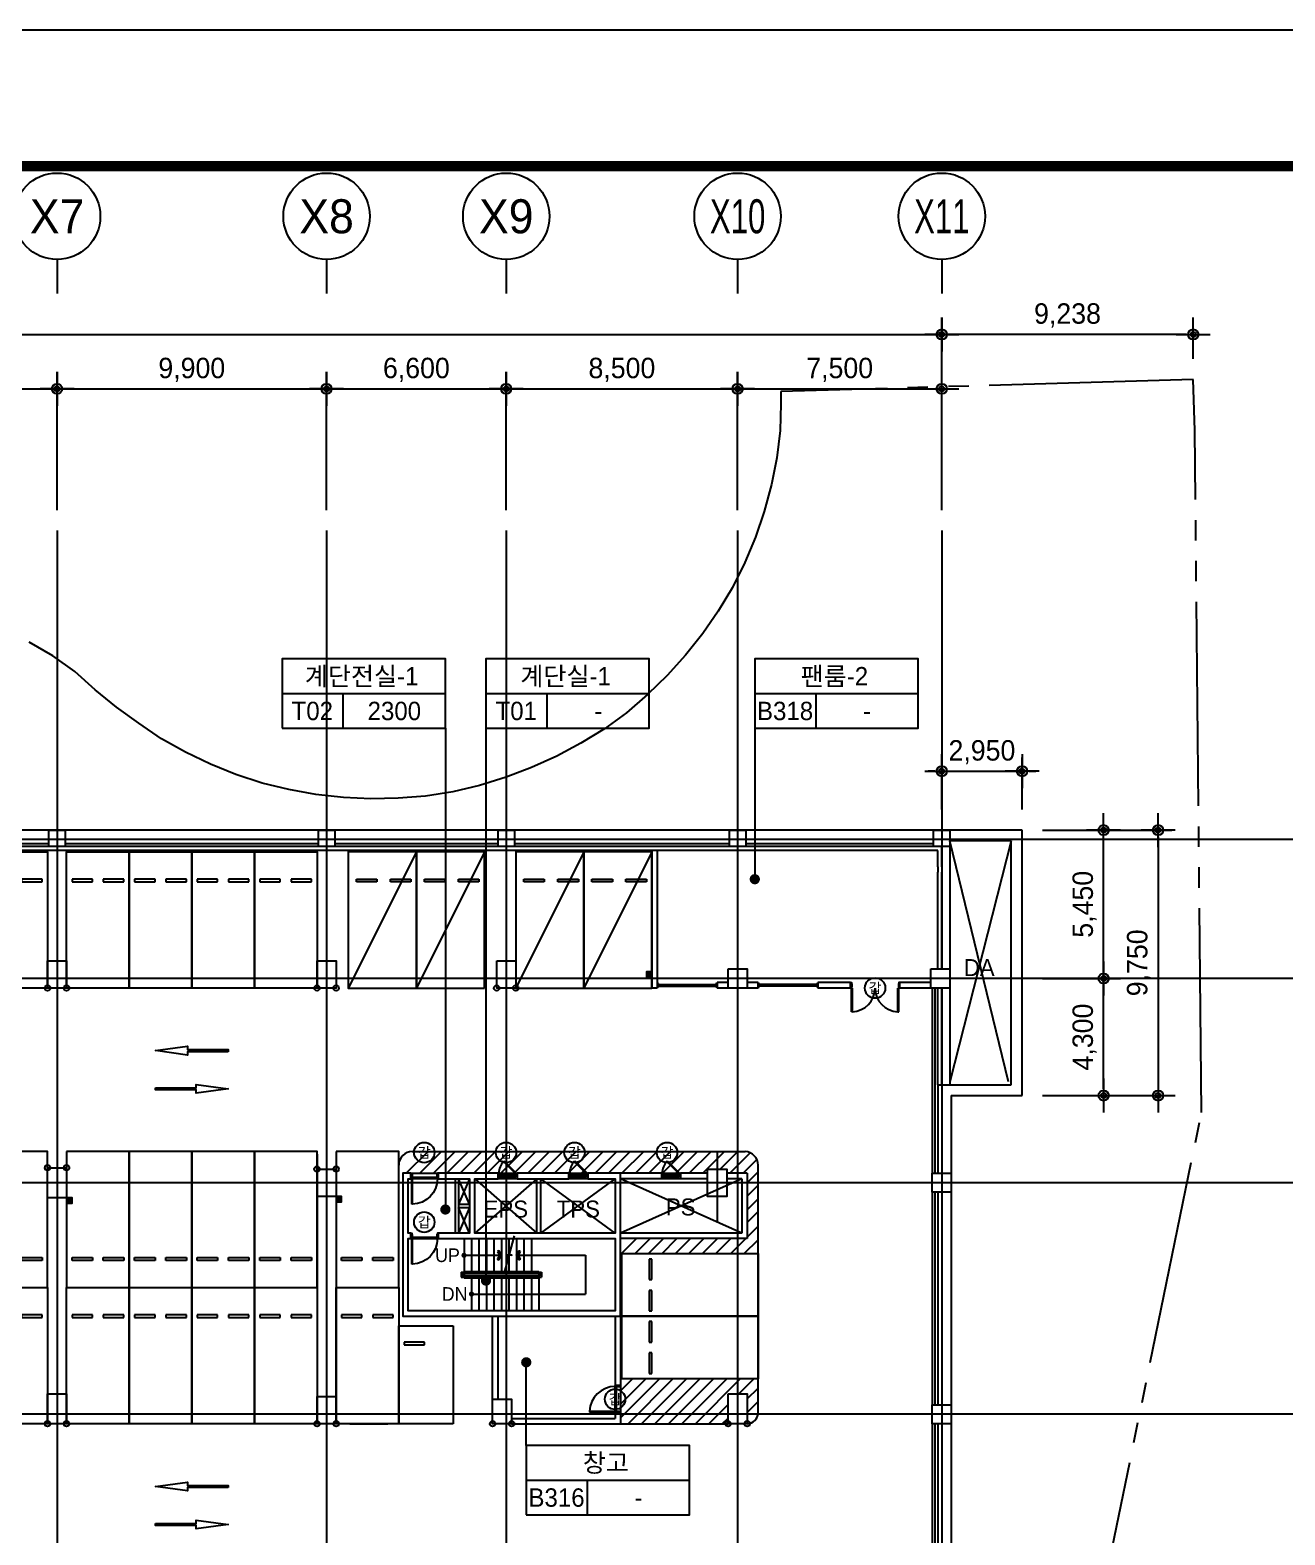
# Model space of a CAD drawing. Header units: metres. Extents: x 630750 to 860239, y 578133 to 726633.
# Drawn here: x 737014 to 783110, y 671380 to 726633 of the extents above; entities that cross this region are included whole.
import ezdxf
from ezdxf.enums import TextEntityAlignment as Align

# ---------------------------------------------------------------- set-up
doc = ezdxf.new("R2010")
doc.units = ezdxf.units.M
doc.header["$LTSCALE"] = 300
doc.linetypes.add('SITE$0$ACAD$0$DASHED', pattern=[19.05, 12.7, -6.35])
doc.linetypes.add('SITE$0$PROPERTY', pattern=[37.5, 25, -2.5, 2.5, -2.5, 2.5, -2.5])
doc.layers.get('Defpoints').update_dxf_attribs({"color": 8})
for name, color, linetype in [('001dmp-FORM', 7, 'Continuous'), ('A-CEN-1', 1, 'Continuous'), ('A-CON', 2, 'Continuous'), ('A-DIM', 7, 'Continuous'), ('A-DOR', 4, 'Continuous'), ('A-ELE-9', 9, 'Continuous'), ('A-GRID-DIMS', 14, 'Continuous'), ('A-HAT-1', 9, 'Continuous'), ('A-HAT-2', 8, 'Continuous'), ('A-PARK', 4, 'Continuous'), ('A-ROM', 7, 'Continuous'), ('A-STAIR', 4, 'Continuous'), ('A-SYM1', 7, 'Continuous'), ('A-TXT-S', 3, 'Continuous'), ('A-WAL-BLK', 3, 'Continuous'), ('A-WAL-DW', 7, 'Continuous'), ('A-WALL-CONC', 2, 'Continuous'), ('A-WIN-GLASS', 4, 'Continuous'), ('A-코너가드', 7, 'Continuous'), ('DIM', 7, 'Continuous'), ('DOR', 4, 'Continuous'), ('PAK', 8, 'Continuous'), ('PARK-SOL', 251, 'Continuous'), ('SITE$0$C-PROP', 72, 'SITE$0$ACAD$0$DASHED'), ('블럭', 7, 'Continuous'), ('주차장배수', 3, 'Continuous')]:
    doc.layers.add(name, color=color, linetype=linetype)
doc.styles.add('TEXT', font='')
doc.styles.add('TEXT(돋음)', font='')
doc.styles.add('돋움', font='')
doc.styles.get('TEXT').set_extended_font_data('DotumChe')
doc.styles.get('TEXT(돋음)').set_extended_font_data('Dotum')
doc.styles.get('돋움').set_extended_font_data('Dotum')
doc.dimstyles.new('DIM250', dxfattribs={"dimscale": 250, "dimtxt": 3, "dimasz": 1, "dimexe": 2, "dimexo": 3, "dimgap": 1, "dimtad": 1, "dimdec": 0, "dimzin": 0, "dimdsep": 46, "dimlunit": 6, "dimtxsty": 'TEXT(돋음)', "dimblk": 'Z_DOT', "dimcen": 2.5, "dimdle": 2, "dimclrd": 256, "dimclre": 256, "dimclrt": 3, "dimadec": 0, "dimazin": 0, "dimtfac": 1, "dimtdec": 0, "dimtix": 1, "dimtmove": 2, "dimatfit": 3, "dimldrblk": 'Z_DOT', "dimfxl": 1, "dimtolj": 1, "dimtzin": 0, "dimarcsym": 0})

# ---------------------------------------------------------------- blocks, each defined once
blk = doc.blocks.new('sym-rom')
at = {"color": 0, "linetype": 'ByBlock'}
for p, q in [((0, 5.1), (24, 5.1)), ((9, 0), (9, 5.1))]:
    blk.add_line(p, q, dxfattribs=at)
blk.add_lwpolyline([(0, 0), (24, 0), (24, 10.2), (0, 10.2)], close=True, dxfattribs=at)
blk = doc.blocks.new('Z_DOT')
at = {"layer": 'DIM', "color": 7}
for p, q in [((0, -2.5), (0, 2.5)), ((-2.5, 0), (2.5, 0))]:
    blk.add_line(p, q, dxfattribs=at)
for radius in [0.75, 0.375]:
    blk.add_circle((0, 0), radius, dxfattribs=at)
blk = doc.blocks.new('*D35')
at = {"layer": 'A-DIM', "lineweight": -2, "transparency": 16777216}
for p, q in [((738004, 709009), (738004, 713959)), ((747904, 709009), (747904, 713959)), ((738254, 713459), (747654, 713459))]:
    blk.add_line(p, q, dxfattribs=at)
at = {"layer": 'Defpoints', "color": 0, "transparency": 16777216}
for p in [(747904, 713459), (738004, 708259), (747904, 708259)]:
    blk.add_point(p, dxfattribs=at)
at = {"layer": 'A-DIM', "lineweight": -2, "transparency": 16777216, "xscale": 250, "yscale": 250, "zscale": 250, "rotation": 180}
blk.add_blockref('Z_DOT', (738004, 713459), dxfattribs=at)
at = {"layer": 'A-DIM', "lineweight": -2, "transparency": 16777216, "xscale": 250, "yscale": 250, "zscale": 250}
blk.add_blockref('Z_DOT', (747904, 713459), dxfattribs=at)
at = {"layer": 'A-DIM', "color": 3, "transparency": 16777216, "insert": (742954, 714157), "char_height": 750, "attachment_point": 5, "style": 'TEXT(돋음)'}
blk.add_mtext('\\A1;9,900', dxfattribs=at)
blk = doc.blocks.new('*D36')
at = {"layer": 'A-DIM', "lineweight": -2, "transparency": 16777216}
for p, q in [((747904, 709009), (747904, 713959)), ((754504, 709009), (754504, 713959)), ((748154, 713459), (754254, 713459))]:
    blk.add_line(p, q, dxfattribs=at)
at = {"layer": 'Defpoints', "color": 0, "transparency": 16777216}
for p in [(754504, 713459), (747904, 708259), (754504, 708259)]:
    blk.add_point(p, dxfattribs=at)
at = {"layer": 'A-DIM', "lineweight": -2, "transparency": 16777216, "xscale": 250, "yscale": 250, "zscale": 250, "rotation": 180}
blk.add_blockref('Z_DOT', (747904, 713459), dxfattribs=at)
at = {"layer": 'A-DIM', "lineweight": -2, "transparency": 16777216, "xscale": 250, "yscale": 250, "zscale": 250}
blk.add_blockref('Z_DOT', (754504, 713459), dxfattribs=at)
at = {"layer": 'A-DIM', "color": 3, "transparency": 16777216, "insert": (751204, 714157), "char_height": 750, "attachment_point": 5, "style": 'TEXT(돋음)'}
blk.add_mtext('\\A1;6,600', dxfattribs=at)
blk = doc.blocks.new('*D37')
at = {"layer": 'A-DIM', "lineweight": -2, "transparency": 16777216}
for p, q in [((763004, 709009), (763004, 713959)), ((770504, 709009), (770504, 713959)), ((763254, 713459), (770254, 713459))]:
    blk.add_line(p, q, dxfattribs=at)
at = {"layer": 'Defpoints', "color": 0, "transparency": 16777216}
for p in [(770504, 713459), (763004, 708259), (770504, 708259)]:
    blk.add_point(p, dxfattribs=at)
at = {"layer": 'A-DIM', "lineweight": -2, "transparency": 16777216, "xscale": 250, "yscale": 250, "zscale": 250, "rotation": 180}
blk.add_blockref('Z_DOT', (763004, 713459), dxfattribs=at)
at = {"layer": 'A-DIM', "lineweight": -2, "transparency": 16777216, "xscale": 250, "yscale": 250, "zscale": 250}
blk.add_blockref('Z_DOT', (770504, 713459), dxfattribs=at)
at = {"layer": 'A-DIM', "color": 3, "transparency": 16777216, "insert": (766754, 714157), "char_height": 750, "attachment_point": 5, "style": 'TEXT(돋음)'}
blk.add_mtext('\\A1;7,500', dxfattribs=at)
blk = doc.blocks.new('*U31')
blk.add_line((0, 5), (0, 0))
blk.add_circle((0, 11.35), 6.35)
at = {"color": 3, "style": '돋움'}
blk.add_attdef('NO', text='', height=5, dxfattribs=at).set_placement((0, 11.35), align=Align.MIDDLE_CENTER)
blk = doc.blocks.new('351')
at = {"ltscale": 5}
for points in [[(1383106, 4240352), (1378268, 4241613), (1378848, 4243839), (1383686, 4242578), (1383106, 4240352)], [(1379765, 4243393), (1379576, 4242667)], [(1379673, 4242642), (1379862, 4243368)], [(1379862, 4243368), (1379765, 4243393)], [(1379862, 4243368), (1379765, 4243393)], [(1379576, 4242667), (1379673, 4242642)], [(1379475, 4242280), (1379286, 4241555)], [(1379383, 4241529), (1379572, 4242255)], [(1379572, 4242255), (1379475, 4242280)], [(1379286, 4241555), (1379383, 4241529)]]:
    blk.add_lwpolyline(points, dxfattribs=at)
for points in [[(1379765, 4243393), (1379576, 4242667)], [(1379673, 4242642), (1379862, 4243368)], [(1379576, 4242667), (1379673, 4242642)], [(1379475, 4242280), (1379286, 4241555)], [(1379383, 4241529), (1379572, 4242255)], [(1379572, 4242255), (1379475, 4242280)], [(1379286, 4241555), (1379383, 4241529)]]:
    blk.add_lwpolyline(points)
blk = doc.blocks.new('56')
at = {"ltscale": 5}
for points in [[(0, 5000), (0, 0), (2500, 0), (2500, 5000), (0, 5000)], [(200, 1100), (950, 1100)], [(200, 1000), (200, 1100)], [(950, 1000), (200, 1000)], [(950, 1100), (950, 1000)], [(1450, 1100), (2200, 1100)], [(1450, 1000), (1450, 1100)], [(2200, 1000), (1450, 1000)], [(2200, 1100), (2200, 1000)], [(2200, 1100), (2200, 1000)]]:
    blk.add_lwpolyline(points, dxfattribs=at)
for points in [[(200, 1000), (200, 1100)], [(200, 1100), (950, 1100)], [(950, 1000), (200, 1000)], [(950, 1100), (950, 1000)], [(1450, 1000), (1450, 1100)], [(1450, 1100), (2200, 1100)], [(2200, 1000), (1450, 1000)]]:
    blk.add_lwpolyline(points)
at = {"layer": 'PAK'}
blk.add_lwpolyline([(0, 0), (2500, 5000)], dxfattribs=at)
blk = doc.blocks.new('d-10-20')
at = {"layer": 'A-DOR'}
for p, q in [((72141, 450758), (72141, 449818)), ((72171, 450758), (72141, 450758)), ((72171, 450758), (72171, 449818)), ((72141, 449818), (72171, 449818))]:
    blk.add_line(p, q, dxfattribs=at)
for points in [[(72111, 449818), (72111, 449618), (72141, 449618), (72141, 449663), (72156, 449663), (72156, 449773), (72141, 449773), (72141, 449818)], [(73111, 449818), (73111, 449618), (73081, 449618), (73081, 449663), (73066, 449663), (73066, 449773), (73081, 449773), (73081, 449818)]]:
    blk.add_lwpolyline(points, close=True, dxfattribs=at)
blk.add_arc((72141, 449818), 940, 0, 88.1729, dxfattribs=at)
at = {"layer": 'DOR', "color": 9}
for points in [[(72141, 449818), (73081, 449818)], [(73066, 449773), (72156, 449773)]]:
    blk.add_lwpolyline(points, dxfattribs=at)
blk = doc.blocks.new('dor-700')
at = {"layer": 'A-DOR'}
for p, q in [((197, 553), (218, 574)), ((197, 553), (649, 102)), ((218, 574), (670, 123)), ((670, 123), (649, 102))]:
    blk.add_line(p, q, dxfattribs=at)
for points in [[(0, 123), (0, 3), (45, 3), (45, 78), (30, 78), (30, 123)], [(700, 123), (700, 3), (655, 3), (655, 78), (670, 78), (670, 123)]]:
    blk.add_lwpolyline(points, close=True, dxfattribs=at)
blk.add_arc((715, 104), 686, 139.1042, 178.3732, dxfattribs=at)
at = {"layer": 'DOR', "color": 9}
for points in [[(30, 123), (627, 123)], [(45, 78), (655, 78)], [(45, 3), (655, 3)]]:
    blk.add_lwpolyline(points, dxfattribs=at)
blk = doc.blocks.new('*D52')
at = {"layer": 'A-DIM', "lineweight": -2, "transparency": 16777216}
for p, q in [((770504, 709009), (770504, 715959)), ((779742, 714558), (779742, 715959)), ((779492, 715459), (770754, 715459))]:
    blk.add_line(p, q, dxfattribs=at)
at = {"layer": 'Defpoints', "color": 0, "transparency": 16777216}
for p in [(770504, 715459), (779742, 713808), (770504, 708259)]:
    blk.add_point(p, dxfattribs=at)
at = {"layer": 'A-DIM', "lineweight": -2, "transparency": 16777216, "xscale": 250, "yscale": 250, "zscale": 250, "rotation": 180}
blk.add_blockref('Z_DOT', (770504, 715459), dxfattribs=at)
at = {"layer": 'A-DIM', "lineweight": -2, "transparency": 16777216, "xscale": 250, "yscale": 250, "zscale": 250}
blk.add_blockref('Z_DOT', (779742, 715459), dxfattribs=at)
at = {"layer": 'A-DIM', "color": 3, "transparency": 16777216, "insert": (775123, 716157), "char_height": 750, "attachment_point": 5, "style": 'TEXT(돋음)'}
blk.add_mtext('\\A1;9,238', dxfattribs=at)
blk = doc.blocks.new('*D90')
at = {"layer": 'A-DIM', "lineweight": -2, "transparency": 16777216}
for p, q in [((679504, 709009), (679504, 715959)), ((770504, 709009), (770504, 715959)), ((679754, 715459), (770254, 715459))]:
    blk.add_line(p, q, dxfattribs=at)
at = {"layer": 'Defpoints', "color": 0, "transparency": 16777216}
for p in [(770504, 715459), (679504, 708259), (770504, 708259)]:
    blk.add_point(p, dxfattribs=at)
at = {"layer": 'A-DIM', "lineweight": -2, "transparency": 16777216, "xscale": 250, "yscale": 250, "zscale": 250, "rotation": 180}
blk.add_blockref('Z_DOT', (679504, 715459), dxfattribs=at)
at = {"layer": 'A-DIM', "lineweight": -2, "transparency": 16777216, "xscale": 250, "yscale": 250, "zscale": 250}
blk.add_blockref('Z_DOT', (770504, 715459), dxfattribs=at)
at = {"layer": 'A-DIM', "color": 3, "transparency": 16777216, "insert": (725004, 716157), "char_height": 750, "attachment_point": 5, "style": 'TEXT(돋음)'}
blk.add_mtext('\\A1;91,000', dxfattribs=at)
blk = doc.blocks.new('*D95')
at = {"layer": 'A-DIM', "lineweight": -2, "transparency": 16777216}
for p, q in [((728104, 709009), (728104, 713959)), ((738004, 709009), (738004, 713959)), ((728354, 713459), (737754, 713459))]:
    blk.add_line(p, q, dxfattribs=at)
at = {"layer": 'Defpoints', "color": 0, "transparency": 16777216}
for p in [(738004, 713459), (728104, 708259), (738004, 708259)]:
    blk.add_point(p, dxfattribs=at)
at = {"layer": 'A-DIM', "lineweight": -2, "transparency": 16777216, "xscale": 250, "yscale": 250, "zscale": 250, "rotation": 180}
blk.add_blockref('Z_DOT', (728104, 713459), dxfattribs=at)
at = {"layer": 'A-DIM', "lineweight": -2, "transparency": 16777216, "xscale": 250, "yscale": 250, "zscale": 250}
blk.add_blockref('Z_DOT', (738004, 713459), dxfattribs=at)
at = {"layer": 'A-DIM', "color": 3, "transparency": 16777216, "insert": (733054, 714157), "char_height": 750, "attachment_point": 5, "style": 'TEXT(돋음)'}
blk.add_mtext('\\A1;9,900', dxfattribs=at)
blk = doc.blocks.new('*D96')
at = {"layer": 'A-DIM', "lineweight": -2, "transparency": 16777216}
for p, q in [((754504, 709009), (754504, 713959)), ((763004, 709009), (763004, 713959)), ((754754, 713459), (762754, 713459))]:
    blk.add_line(p, q, dxfattribs=at)
at = {"layer": 'Defpoints', "color": 0, "transparency": 16777216}
for p in [(763004, 713459), (754504, 708259), (763004, 708259)]:
    blk.add_point(p, dxfattribs=at)
at = {"layer": 'A-DIM', "lineweight": -2, "transparency": 16777216, "xscale": 250, "yscale": 250, "zscale": 250, "rotation": 180}
blk.add_blockref('Z_DOT', (754504, 713459), dxfattribs=at)
at = {"layer": 'A-DIM', "lineweight": -2, "transparency": 16777216, "xscale": 250, "yscale": 250, "zscale": 250}
blk.add_blockref('Z_DOT', (763004, 713459), dxfattribs=at)
at = {"layer": 'A-DIM', "color": 3, "transparency": 16777216, "insert": (758754, 714157), "char_height": 750, "attachment_point": 5, "style": 'TEXT(돋음)'}
blk.add_mtext('\\A1;8,500', dxfattribs=at)
blk = doc.blocks.new('*D118')
at = {"layer": 'A-DIM', "lineweight": -2, "transparency": 16777216}
for p, q in [((774205, 697260), (778950, 697260)), ((778450, 697010), (778450, 687760)), ((774204, 687510), (778950, 687510))]:
    blk.add_line(p, q, dxfattribs=at)
at = {"layer": 'Defpoints', "color": 0, "transparency": 16777216}
for p in [(773455, 697260), (773454, 687510), (778450, 687510)]:
    blk.add_point(p, dxfattribs=at)
at = {"layer": 'A-DIM', "lineweight": -2, "transparency": 16777216, "xscale": 250, "yscale": 250, "zscale": 250}
for p, rotation in [((778450, 697260), 90), ((778450, 687510), 270)]:
    blk.add_blockref('Z_DOT', p, dxfattribs=dict(at, rotation=rotation))
at = {"layer": 'A-DIM', "color": 3, "transparency": 16777216, "insert": (777752, 692385), "char_height": 750, "attachment_point": 5, "rotation": 90, "style": 'TEXT(돋음)'}
blk.add_mtext('\\A1;9,750', dxfattribs=at)
blk = doc.blocks.new('*D119')
at = {"layer": 'A-DIM', "lineweight": -2, "transparency": 16777216}
for p, q in [((774204, 697260), (776950, 697260)), ((776450, 692060), (776450, 697010)), ((774205, 691810), (776950, 691810))]:
    blk.add_line(p, q, dxfattribs=at)
at = {"layer": 'Defpoints', "color": 0, "transparency": 16777216}
for p in [(773454, 697260), (776450, 697260), (773455, 691810)]:
    blk.add_point(p, dxfattribs=at)
at = {"layer": 'A-DIM', "lineweight": -2, "transparency": 16777216, "xscale": 250, "yscale": 250, "zscale": 250}
for p, rotation in [((776450, 697260), 90), ((776450, 691810), 270)]:
    blk.add_blockref('Z_DOT', p, dxfattribs=dict(at, rotation=rotation))
at = {"layer": 'A-DIM', "color": 3, "transparency": 16777216, "insert": (775752, 694535), "char_height": 750, "attachment_point": 5, "rotation": 90, "style": 'TEXT(돋음)'}
blk.add_mtext('\\A1;5,450', dxfattribs=at)
blk = doc.blocks.new('park_small')
at = {"layer": 'PAK', "ltscale": 5}
for p, q in [((107431, -323693), (109347, -323120)), ((109347, -323120), (110378, -326569)), ((108462, -327142), (107431, -323693)), ((110378, -326569), (108462, -327142))]:
    blk.add_line(p, q, dxfattribs=at)
at = {"layer": 'PAK'}
for points in [[(108513, -323996), (107794, -324211)], [(107794, -324211), (107823, -324307)], [(107823, -324307), (108541, -324092)], [(108541, -324092), (108513, -323996)]]:
    blk.add_lwpolyline(points, dxfattribs=at)
at = {"layer": 'PAK', "ltscale": 5}
for points in [[(108513, -323996), (107794, -324211)], [(107794, -324211), (107823, -324307)], [(107823, -324307), (108541, -324092)], [(108541, -324092), (108513, -323996)]]:
    blk.add_lwpolyline(points, dxfattribs=at)
blk = doc.blocks.new('dor-1000x200conc')
at = {"layer": 'A-DOR'}
for p, q in [((30, 1140), (30, 200)), ((60, 1140), (30, 1140)), ((60, 1140), (60, 200)), ((30, 200), (60, 200))]:
    blk.add_line(p, q, dxfattribs=at)
for points in [[(0, 200), (0, 0), (30, 0), (30, 45), (45, 45), (45, 155), (30, 155), (30, 200)], [(1000, 200), (1000, 0), (970, 0), (970, 45), (955, 45), (955, 155), (970, 155), (970, 200)]]:
    blk.add_lwpolyline(points, close=True, dxfattribs=at)
blk.add_arc((30, 200), 940, 0, 88.1729, dxfattribs=at)
at = {"layer": 'DOR', "color": 9}
for points in [[(30, 200), (970, 200)], [(955, 155), (45, 155)]]:
    blk.add_lwpolyline(points, dxfattribs=at)
blk = doc.blocks.new('*D82')
at = {"layer": 'A-DIM', "lineweight": -2, "transparency": 16777216}
for p, q in [((774205, 691810), (776950, 691810)), ((776450, 687760), (776450, 691560)), ((774205, 687510), (776950, 687510))]:
    blk.add_line(p, q, dxfattribs=at)
at = {"layer": 'Defpoints', "color": 0, "transparency": 16777216}
for p in [(773455, 691810), (776450, 691810), (773455, 687510)]:
    blk.add_point(p, dxfattribs=at)
at = {"layer": 'A-DIM', "lineweight": -2, "transparency": 16777216, "xscale": 250, "yscale": 250, "zscale": 250}
for p, rotation in [((776450, 691810), 90), ((776450, 687510), 270)]:
    blk.add_blockref('Z_DOT', p, dxfattribs=dict(at, rotation=rotation))
at = {"layer": 'A-DIM', "color": 3, "transparency": 16777216, "insert": (775752, 689660), "char_height": 750, "attachment_point": 5, "rotation": 90, "style": 'TEXT(돋음)'}
blk.add_mtext('\\A1;4,300', dxfattribs=at)
blk = doc.blocks.new('*D83')
at = {"layer": 'A-DIM', "lineweight": -2, "transparency": 16777216}
for p, q in [((770504, 698010), (770504, 699919)), ((773455, 698010), (773455, 699919)), ((770254, 699419), (770004, 699419)), ((770504, 699419), (773455, 699419)), ((773705, 699419), (773955, 699419))]:
    blk.add_line(p, q, dxfattribs=at)
at = {"layer": 'Defpoints', "color": 0, "transparency": 16777216}
for p in [(773455, 699419), (770504, 697260), (773455, 697260)]:
    blk.add_point(p, dxfattribs=at)
at = {"layer": 'A-DIM', "lineweight": -2, "transparency": 16777216, "xscale": 250, "yscale": 250, "zscale": 250}
blk.add_blockref('Z_DOT', (770504, 699419), dxfattribs=at)
at = {"layer": 'A-DIM', "lineweight": -2, "transparency": 16777216, "xscale": 250, "yscale": 250, "zscale": 250, "rotation": 180}
blk.add_blockref('Z_DOT', (773455, 699419), dxfattribs=at)
at = {"layer": 'A-DIM', "color": 3, "transparency": 16777216, "insert": (771980, 700117), "char_height": 750, "attachment_point": 5, "style": 'TEXT(돋음)'}
blk.add_mtext('\\A1;2,950', dxfattribs=at)
blk = doc.blocks.new('xref-sheet(건축)')
at = {"layer": '001dmp-FORM', "color": 30}
blk.add_lwpolyline([(8410, 5940), (0, 5940), (0, 0), (8410, 0)], close=True, dxfattribs=at)
at = {"layer": '001dmp-FORM', "const_width": 15}
blk.add_lwpolyline([(300, 200), (300, 5740), (8210, 5740), (8210, 200)], close=True, dxfattribs=at)

msp = doc.modelspace()

# ---------------------------------------------------------------- hatches: boundary and pattern name
at = {"layer": 'A-SYM1'}
h = msp.add_hatch(color=7, dxfattribs=at)
edge = h.paths.add_edge_path()
edge.add_arc((752954.4, 681646.2), 96, 360, 540)
edge.add_arc((752954.4, 681646.2), 96, 540, 720)
for points in [[(754234, 681811.5), (754187.8, 681784.8), (754267.8, 681646.2), (754187.8, 681507.7), (754234, 681481), (754329.4, 681646.2)], [(754974.8, 681811.5), (755021, 681784.8), (754941, 681646.2), (755021, 681507.7), (754974.8, 681481), (754879.4, 681646.2)]]:
    msp.add_hatch(color=7, dxfattribs=at).paths.add_polyline_path(points)
h = msp.add_hatch(color=7, dxfattribs=at)
edge = h.paths.add_edge_path()
edge.add_arc((753229.4, 680224.2), 96, 360, 540)
edge.add_arc((753229.4, 680224.2), 96, 540, 720)

# ---------------------------------------------------------------- linework, layer by layer
at = {"layer": 'A-CEN-1', "linetype": 'Continuous'}
for p, q in [((738004.4, 708258.8), (738004.4, 629910.2)), ((747904.4, 708258.8), (747904.4, 599232.8)), ((754504.4, 708258.8), (754504.4, 599232.8)), ((763004.4, 708258.8), (763004.4, 599232.8)), ((770504.4, 708258.8), (770504.4, 692160.2)), ((796986.4, 696910.2), (657202.6, 696910.2)), ((796986.4, 691810.2), (657202.6, 691810.2)), ((770504.4, 691460.2), (770504.4, 599232.8)), ((762254.4, 685460.5), (762254.4, 682893.8)), ((796986.4, 684310.2), (657202.6, 684310.2)), ((796986.4, 675810.2), (657202.6, 675810.2))]:
    msp.add_line(p, q, dxfattribs=at)
at = {"layer": 'A-CON'}
for points in [[(737704.4, 697260.2), (738304.4, 697260.2), (738304.4, 696660.2), (737704.4, 696660.2)], [(747604.4, 697260.2), (748204.4, 697260.2), (748204.4, 696660.2), (747604.4, 696660.2)], [(754204.4, 697260.2), (754804.4, 697260.2), (754804.4, 696660.2), (754204.4, 696660.2)], [(762704.4, 697260.2), (763304.4, 697260.2), (763304.4, 696660.2), (762704.4, 696660.2)], [(770204.4, 697260.2), (770804.4, 697260.2), (770804.4, 696660.2), (770204.4, 696660.2)], [(737654.4, 692460.2), (738354.4, 692460.2), (738354.4, 691460.2), (737654.4, 691460.2)], [(747554.4, 692460.2), (748254.4, 692460.2), (748254.4, 691460.2), (747554.4, 691460.2)], [(754154.4, 692460.2), (754854.4, 692460.2), (754854.4, 691460.2), (754154.4, 691460.2)], [(762654.4, 692160.2), (763354.4, 692160.2), (763354.4, 691460.2), (762654.4, 691460.2)], [(770104.4, 692160.2), (770804.4, 692160.2), (770804.4, 691460.2), (770104.4, 691460.2)], [(737654.4, 684860.2), (738354.4, 684860.2), (738354.4, 683760.2), (737654.4, 683760.2)], [(747554.4, 684810.2), (748254.4, 684810.2), (748254.4, 683810.2), (747554.4, 683810.2)], [(761904.4, 684810.2), (762604.4, 684810.2), (762604.4, 683810.2), (761904.4, 683810.2)], [(770154.4, 684660.2), (770854.4, 684660.2), (770854.4, 683960.2), (770154.4, 683960.2)], [(737654.4, 676560.2), (738354.4, 676560.2), (738354.4, 675460.2), (737654.4, 675460.2)], [(747554.4, 676460.2), (748254.4, 676460.2), (748254.4, 675460.2), (747554.4, 675460.2)], [(754004.4, 676360.2), (754704.4, 676360.2), (754704.4, 675460.2), (754004.4, 675460.2)], [(762654.4, 676560.2), (763354.4, 676560.2), (763354.4, 675460.2), (762654.4, 675460.2)], [(770154.4, 676160.2), (770854.4, 676160.2), (770854.4, 675460.2), (770154.4, 675460.2)]]:
    msp.add_lwpolyline(points, close=True, dxfattribs=at)
at = {"layer": 'A-DOR'}
for p, q in [((767184.6, 691460.2), (767214.6, 691460.2)), ((767184.6, 690590.7), (767184.6, 691460.2)), ((767214.6, 690590.7), (767214.6, 691460.2)), ((768894.7, 690590.7), (768894.7, 691460.2)), ((768894.7, 691460.2), (768924.6, 691460.2)), ((768924.6, 690590.7), (768924.6, 691460.2)), ((767214.6, 690590.7), (767184.6, 690590.7)), ((768894.7, 690590.7), (768924.6, 690590.7))]:
    msp.add_line(p, q, dxfattribs=at)
for points in [[(767154.6, 691460.2), (767154.6, 691660.2), (767184.6, 691660.2), (767184.6, 691615.2), (767199.6, 691615.2), (767199.6, 691505.2), (767184.6, 691505.2), (767184.6, 691460.2)], [(768954.6, 691460.2), (768954.6, 691660.2), (768924.6, 691660.2), (768924.6, 691615.2), (768909.6, 691615.2), (768909.6, 691505.2), (768924.6, 691505.2), (768924.6, 691460.2)]]:
    msp.add_lwpolyline(points, close=True, dxfattribs=at)
for points in [[(767214.6, 691460.2), (767214.6, 690590.7)], [(768894.7, 691460.2), (768894.7, 690590.7)]]:
    msp.add_lwpolyline(points, dxfattribs=at)
for centre, start, end in [((767184.6, 691460.2), 271.97417, 0.00001), ((768924.6, 691460.2), 179.99999, 268.02583)]:
    msp.add_arc(centre, 870, start, end, dxfattribs=at)
at = {"layer": 'A-ELE-9'}
for p, q in [((770804.4, 696860.2), (770804.4, 687910.2)), ((754904.4, 684460.2), (754204.4, 684460.2)), ((757504.4, 684460.2), (756804.4, 684460.2)), ((760904.4, 684460.2), (760204.4, 684460.2))]:
    msp.add_line(p, q, dxfattribs=at)
at = {"layer": 'A-HAT-1', "color": 8, "linetype": 'Continuous'}
for p, q in [((772954.4, 688010.2), (770804.4, 696860.2)), ((773054.4, 696860.2), (770804.4, 688010.2)), ((753154.4, 683520.2), (752754.4, 684460.2)), ((753154.4, 684460.2), (752754.4, 683520.2)), ((755629.4, 684460.2), (753354.4, 682460.2)), ((753354.4, 684460.2), (755629.4, 682460.3)), ((758504.4, 682460.2), (755779.4, 684460.2)), ((755779.4, 682460.3), (758504.4, 684460.2)), ((763154.4, 684460.2), (758704.4, 682460.2)), ((763154.4, 682460.2), (758704.4, 684460.2)), ((753154.4, 683400.2), (752754.4, 682460.2)), ((753154.4, 682460.2), (752754.4, 683400.2))]:
    msp.add_line(p, q, dxfattribs=at)
at = {"layer": 'A-HAT-2'}
for p, q in [((747554.5, 685360.2), (747554.5, 675460.2)), ((751054.5, 685460.2), (763282, 685460.2)), ((748254.5, 684960.2), (748254.5, 675960.4)), ((763754.5, 675860.2), (763754.5, 684961)), ((748754.7, 675460.4), (750154.5, 675461)), ((758704.5, 675460.2), (762654.5, 675460.2))]:
    msp.add_line(p, q, dxfattribs=at)
for centre, radius, start, end in [((751054.5, 684960.2), 500, 90.00001, 180), ((763254.5, 684961), 500, 0.00001, 86.84585), ((763354.5, 675860.2), 400, 270, 0)]:
    msp.add_arc(centre, radius, start, end, dxfattribs=at)
at = {"layer": 'A-PARK', "color": 8}
for points in [[(744287.9, 689120.2), (742793.5, 689120.2), (742793.5, 689000.2), (741621.2, 689160.2), (742793.5, 689320.2), (742793.5, 689200.2), (744287.9, 689200.2)], [(741621.2, 687800.3), (743115.6, 687800.3), (743115.6, 687920.3), (744287.9, 687760.2), (743115.6, 687600.2), (743115.6, 687720.2), (741621.2, 687720.2)], [(744287.7, 673120.2), (742793.4, 673120.2), (742793.4, 673000.2), (741621.1, 673160.2), (742793.4, 673320.3), (742793.4, 673200.2), (744287.7, 673200.2)], [(741621.1, 671800.3), (743115.4, 671800.3), (743115.4, 671920.3), (744287.7, 671760.3), (743115.4, 671600.2), (743115.4, 671720.3), (741621.1, 671720.3)]]:
    msp.add_lwpolyline(points, close=True, dxfattribs=at)
at = {"layer": 'A-ROM', "color": 7}
for p, q in [((752269.3, 700996.1), (752269.3, 683327.8)), ((753761.2, 700996.1), (753761.2, 680717.4)), ((763635.7, 700996.1), (763635.7, 695456.4)), ((755240.3, 674664.8), (755240.3, 677717.3))]:
    msp.add_line(p, q, dxfattribs=at)
at = {"layer": 'A-ROM', "color": 7, "const_width": 187.5}
for points in [[(763542, 695456.4, -1), (763729.5, 695456.4, -1)], [(752175.6, 683327.8, -1), (752363.1, 683327.8, -1)], [(753667.5, 680717.4, -1), (753855, 680717.4, -1)], [(755146.6, 677717.3, 1), (755334.1, 677717.3, 1)]]:
    msp.add_lwpolyline(points, format="xyb", close=True, dxfattribs=at)
at = {"layer": 'A-STAIR'}
for p, q in [((752954.4, 682260.3), (752954.4, 681030.3)), ((753229.4, 682260.3), (753229.4, 681050.3)), ((753504.4, 682260.3), (753504.4, 681050.3)), ((753779.4, 682260.3), (753779.4, 681050.3)), ((754054.4, 682260.3), (754054.4, 681050.3)), ((754329.4, 682260.3), (754329.4, 681050.3)), ((754604.4, 682260.3), (754604.4, 681050.3)), ((754879.4, 682260.3), (754879.4, 681050.3)), ((755154.4, 682260.3), (755154.4, 681050.3)), ((755429.4, 682260.3), (755429.4, 681050.3)), ((752854.4, 681030.3), (755804.4, 681030.3)), ((752854.4, 681030.3), (752854.4, 680840.3)), ((752854.4, 680840.3), (755804.4, 680840.3)), ((752904.4, 680980.3), (755754.4, 680980.3)), ((752904.4, 680980.3), (752904.4, 680890.3)), ((752904.4, 680890.3), (755754.4, 680890.3)), ((752954.4, 681050.3), (755704.4, 681050.3)), ((752954.4, 680980.3), (752954.4, 680890.3)), ((752954.4, 680840.3), (752954.4, 680820.3)), ((752954.4, 680820.3), (755704.4, 680820.3)), ((753229.4, 680820.3), (753229.4, 679610.3)), ((753504.4, 680820.3), (753504.4, 679610.3)), ((753779.4, 680820.3), (753779.4, 679610.3)), ((754054.4, 680820.3), (754054.4, 679610.3)), ((754329.4, 680820.3), (754329.4, 679610.3)), ((754604.4, 680820.3), (754604.4, 679610.3)), ((754879.4, 680820.3), (754879.4, 679610.3)), ((755154.4, 680820.3), (755154.4, 679610.3)), ((755429.4, 680820.3), (755429.4, 679610.3)), ((755704.4, 681050.3), (755704.4, 681030.3)), ((755704.4, 680980.3), (755704.4, 680890.3)), ((755704.4, 680840.3), (755704.4, 679610.3)), ((755754.4, 680980.3), (755754.4, 680890.3)), ((755804.4, 681030.3), (755804.4, 680840.3))]:
    msp.add_line(p, q, dxfattribs=at)
at = {"layer": 'A-SYM1', "color": 7}
for p, q in [((752954.4, 681646.2), (754329.4, 681646.2)), ((754879.4, 681646.2), (757420.4, 681646.2)), ((757420.4, 681646.2), (757420.4, 680224.2)), ((753229.4, 680224.2), (757420.4, 680224.2))]:
    msp.add_line(p, q, dxfattribs=at)
msp.add_lwpolyline([(754794.9, 682357.3), (754614.5, 681684.1), (754708.7, 681646.3), (754500.1, 681646.3), (754594.3, 681608.5), (754418.3, 680951.6)], dxfattribs=at)
for points in [[(754187.8, 681784.8), (754267.8, 681646.2), (754187.8, 681507.7), (754234, 681481), (754329.4, 681646.2), (754234, 681811.5)], [(755021, 681784.8), (754941, 681646.2), (755021, 681507.7), (754974.8, 681481), (754879.4, 681646.2), (754974.8, 681811.5)]]:
    msp.add_lwpolyline(points, close=True, dxfattribs=at)
at = {"layer": 'A-WAL-BLK'}
for p, q in [((770504.4, 696660.2), (712754.4, 696660.2)), ((770354.4, 696510.2), (712954.4, 696510.2)), ((759854.4, 696510.2), (759854.4, 691460.2)), ((760054.4, 696510.2), (760054.4, 691460.2)), ((770354.4, 695910.2), (770354.4, 696510.2)), ((770504.4, 695910.2), (770504.4, 696660.2)), ((770354.4, 692160.2), (770354.4, 695710.2)), ((770504.4, 692160.2), (770504.4, 695710.2)), ((760054.4, 691460.2), (759854.4, 691460.2)), ((762654.4, 691660.2), (762254.6, 691660.2)), ((762254.6, 691660.2), (762254.6, 691460.2)), ((762654.4, 691460.2), (762254.6, 691460.2)), ((763754.6, 691660.2), (763354.4, 691660.2)), ((763754.6, 691460.2), (763354.4, 691460.2)), ((763754.6, 691660.2), (763754.6, 691460.2)), ((765954.6, 691660.2), (765954.6, 691460.2)), ((767154.6, 691660.2), (765954.6, 691660.2)), ((767154.6, 691460.2), (765954.6, 691460.2)), ((767154.6, 691660.2), (767154.6, 691460.2)), ((770104.4, 691660.2), (768954.6, 691660.2)), ((768954.6, 691660.2), (768954.6, 691460.2)), ((770104.4, 691460.2), (768954.6, 691460.2)), ((770154.4, 691460.2), (770154.4, 684660.2)), ((770254.4, 691460.2), (770254.4, 684660.2)), ((770354.4, 687910.2), (770354.4, 691460.2)), ((770504.4, 687910.2), (770504.4, 691460.2)), ((760204.4, 684660.2), (758704.4, 684660.2)), ((760204.4, 684660.2), (760204.4, 684460.2)), ((761904.4, 684660.2), (760904.4, 684660.2)), ((760904.4, 684660.2), (760904.4, 684460.2)), ((763354.4, 684660.2), (762604.4, 684660.2)), ((763354.4, 684660.2), (763354.4, 682260.2)), ((755629.4, 682460.2), (755629.4, 684460.2)), ((755779.4, 682460.2), (755779.4, 684460.2)), ((760204.4, 684460.2), (758704.4, 684460.2)), ((761904.4, 684460.2), (760904.4, 684460.2)), ((763154.4, 684460.2), (762604.4, 684460.2)), ((763154.4, 684460.2), (763154.4, 682460.2)), ((770154.4, 683960.2), (770154.4, 676160.2)), ((770254.4, 683960.2), (770254.4, 676160.2)), ((763154.4, 682460.2), (758704.4, 682460.2)), ((763354.4, 682260.2), (758704.4, 682260.2)), ((754004.4, 676360.2), (754004.4, 679410.2)), ((754204.4, 676360.2), (754204.4, 679410.2)), ((758504.4, 679410.2), (758504.4, 676860.2)), ((758704.4, 679410.2), (758704.4, 676860.2)), ((758704.4, 676860.2), (758504.4, 676860.2)), ((758704.4, 675860.2), (758504.4, 675860.2)), ((758504.4, 675860.2), (758504.4, 675660.2)), ((758704.4, 675860.2), (758704.4, 675460.2)), ((754004.4, 675460.2), (754004.4, 675460.2)), ((754704.4, 675660.2), (758504.4, 675660.2)), ((754704.4, 675460.2), (758704.4, 675460.2)), ((770154.4, 675460.2), (770154.4, 669560.2)), ((770254.4, 675460.2), (770254.4, 669560.2))]:
    msp.add_line(p, q, dxfattribs=at)
at = {"layer": 'A-WAL-BLK', "color": 251}
for p, q in [((765954.6, 691660.2), (765954.6, 691460.2)), ((767154.6, 691660.2), (767154.6, 691460.2)), ((768954.6, 691660.2), (768954.6, 691460.2))]:
    msp.add_line(p, q, dxfattribs=at)
at = {"layer": 'A-WAL-DW'}
for p, q in [((752634.4, 684460.2), (752634.4, 682460.2)), ((752754.4, 684460.2), (752754.4, 682460.2)), ((752754.4, 683520.2), (753154.4, 683520.2)), ((752754.4, 683400.2), (753154.4, 683400.2))]:
    msp.add_line(p, q, dxfattribs=at)
at = {"layer": 'A-WALL-CONC'}
for p, q in [((770804.4, 697260.2), (680954.4, 697260.2)), ((737704.4, 696760.2), (728404.4, 696760.2)), ((747604.4, 696760.2), (738304.4, 696760.2)), ((754204.4, 696760.2), (748204.4, 696760.2)), ((762704.4, 696760.2), (754804.4, 696760.2)), ((770204.4, 696760.2), (763304.4, 696760.2)), ((773454.4, 697260.2), (770804.4, 697260.2)), ((773054.4, 696860.2), (770804.4, 696860.2)), ((773054.4, 687910.2), (773054.4, 696860.2)), ((773454.4, 687510.2), (773454.4, 697260.2)), ((770354.4, 695910.2), (770354.4, 695710.2)), ((770354.4, 695910.2), (770354.4, 695710.2)), ((770354.4, 695910.2), (770354.4, 695710.2)), ((770354.4, 695910.2), (770354.4, 695710.2)), ((770354.4, 687910.2), (770354.4, 684660.2)), ((770354.4, 687910.2), (773054.4, 687910.2)), ((770854.4, 687510.2), (770854.4, 609960.2)), ((770854.4, 687510.2), (773454.6, 687510.2)), ((770354.4, 683960.2), (770354.4, 676160.2)), ((770354.4, 675460.2), (770354.4, 669560.2))]:
    msp.add_line(p, q, dxfattribs=at)
for points in [[(754204.4, 684660.2), (752004.4, 684660.2), (752004.4, 684460.2), (753154.4, 684460.2), (753154.4, 682460.2), (752004.4, 682460.2), (752004.4, 682260.2), (758504.4, 682260.2), (758504.4, 679610.2), (750904.4, 679610.2), (750904.4, 682260.2), (751004.4, 682260.2), (751004.4, 682460.2), (750904.4, 682460.2), (750904.4, 684460.2), (751004.4, 684460.2), (751004.4, 684660.2), (750704.4, 684660.2), (750704.4, 679410.2), (758704.4, 679410.2), (758704.4, 684660.2), (757504.4, 684660.2), (757504.4, 684460.2), (758504.4, 684460.2), (758504.4, 682460.2), (753354.4, 682460.2), (753354.4, 684460.2), (754204.4, 684460.2)], [(756804.4, 684660.2), (754904.4, 684660.2), (754904.4, 684460.2), (756804.4, 684460.2)]]:
    msp.add_lwpolyline(points, close=True, dxfattribs=at)
at = {"layer": 'A-WIN-GLASS'}
for p, q in [((760104.6, 691620.2), (760054.6, 691620.2)), ((760054.6, 691620.2), (760054.6, 691500.2)), ((760054.6, 691500.2), (760104.6, 691500.2)), ((760104.6, 691500.2), (760104.6, 691620.2)), ((760104.6, 691595.2), (762204.6, 691595.2)), ((760104.6, 691525.2), (762204.6, 691525.2)), ((762254.6, 691620.2), (762204.6, 691620.2)), ((762204.6, 691620.2), (762204.6, 691500.2)), ((762204.6, 691500.2), (762254.6, 691500.2)), ((762254.6, 691500.2), (762254.6, 691620.2)), ((763754.6, 691500.2), (763754.6, 691620.2)), ((763754.6, 691620.2), (763804.6, 691620.2)), ((763804.6, 691500.2), (763754.6, 691500.2)), ((763804.6, 691620.2), (763804.6, 691500.2)), ((765904.6, 691595.2), (763804.6, 691595.2)), ((765904.6, 691525.2), (763804.6, 691525.2)), ((765904.6, 691620.2), (765954.6, 691620.2)), ((765904.6, 691500.2), (765904.6, 691620.2)), ((765954.6, 691500.2), (765904.6, 691500.2)), ((765954.6, 691500.2), (765954.6, 691620.2)), ((765954.6, 691620.2), (765954.6, 691500.2))]:
    msp.add_line(p, q, dxfattribs=at)
at = {"layer": 'A-코너가드'}
for centre in [(737654.4, 691460.2), (738354.4, 691460.2), (747554.4, 691460.2), (748254.4, 691460.2), (754154.4, 691460.2), (754854.4, 691460.2), (737654.4, 684860.2), (738354.4, 684860.2), (747554.4, 684810.2), (748254.4, 684810.2), (737654.4, 675460.2), (738354.4, 675460.2), (747554.4, 675460.2), (748254.4, 675460.2), (754004.4, 675460.2), (754704.4, 675460.2), (762654.4, 675459.5), (763354.4, 675459.5)]:
    msp.add_circle(centre, 100, dxfattribs=at)
at = {"layer": 'DIM'}
msp.add_lwpolyline([(779801, 711927.7, 0, 250, 0), (780834.5, 711927.7, 0, 0, 0), (782908.2, 711927.7, 0, 0, 0), (782908.2, 711927.7, 0, 0, 0)], format="xyseb", dxfattribs=at)
at = {"layer": 'PARK-SOL'}
for p, q in [((750834.4, 684660.2), (751634.4, 685460.2)), ((751333.1, 684663.9), (752129.4, 685460.2)), ((751828.1, 684663.9), (752624.4, 685460.2)), ((752323, 684663.9), (753119.4, 685460.2)), ((752818, 684663.9), (753614.3, 685460.2)), ((753313, 684660.2), (754113, 685460.2)), ((753313, 684663.9), (754109.3, 685460.2)), ((753808, 684663.9), (754604.3, 685460.2)), ((754302.9, 684663.9), (755099.3, 685460.2)), ((754797.9, 684663.9), (755594.2, 685460.2)), ((755292.9, 684663.9), (756089.2, 685460.2)), ((755292.9, 684663.9), (756089.2, 685460.2)), ((755787.9, 684663.9), (756584.2, 685460.2)), ((756282.8, 684663.9), (757079.1, 685460.2)), ((756777.8, 684663.9), (757574.1, 685460.2)), ((757272.8, 684663.9), (758069.1, 685460.2)), ((757767.8, 684663.9), (758564.1, 685460.2)), ((758262.7, 684663.9), (759059, 685460.2)), ((758757.7, 684663.9), (759554, 685460.2)), ((759252.7, 684663.9), (760049, 685460.2)), ((759747.7, 684663.9), (760544, 685460.2)), ((760242.6, 684663.9), (761038.9, 685460.2)), ((760737.6, 684663.9), (761533.9, 685460.2)), ((761228.9, 684660.2), (762028.9, 685460.2)), ((761723.9, 684660.2), (762523.9, 685460.2)), ((762368.8, 684810.2), (763018.8, 685460.2)), ((762713.8, 684660.2), (763467.1, 685413.5)), ((763208.8, 684660.2), (763711.8, 685163.2)), ((751004.4, 684660.2), (752004.4, 684660.2)), ((763354.5, 684311), (763754.5, 684711)), ((763354.5, 683816), (763754.5, 684216)), ((763354.5, 683321), (763754.5, 683721)), ((763354.5, 682856), (763754.5, 683256)), ((763354.5, 682310.7), (763754.5, 682710.7)), ((758704.5, 681670.8), (759294, 682260.2)), ((759238.9, 681710.2), (759774.6, 682245.9)), ((759733.9, 681710.2), (760283.9, 682260.2)), ((760228.9, 681710.2), (760764.6, 682245.9)), ((760723.9, 681710.2), (761273.9, 682260.2)), ((761218.8, 681710.2), (761754.5, 682245.9)), ((761713.8, 681710.2), (762263.8, 682260.2)), ((762208.8, 681710.2), (762758.8, 682260.2)), ((762754, 681710.2), (763304, 682260.2)), ((763249, 681710.2), (763754.5, 682215.8)), ((758704.5, 681175.8), (758754.5, 681225.8)), ((758704.5, 680680.8), (758754.5, 680730.8)), ((758704.4, 676860.2), (758704.4, 675860.2)), ((758704.5, 675680.8), (760133.9, 677110.2)), ((758704.5, 676670.8), (759144, 677110.2)), ((758704.5, 676175.8), (759638.9, 677110.2)), ((758979.7, 675461), (760628.9, 677110.2)), ((759474.6, 675461), (761123.9, 677110.2)), ((759968.8, 675460.2), (761618.8, 677110.2)), ((760463.8, 675460.2), (762113.8, 677110.2)), ((760958.8, 675460.2), (762608.8, 677110.2)), ((761453, 675459.5), (763103.8, 677110.2)), ((763048.7, 676560.2), (763598.7, 677110.2)), ((763354.5, 676371), (763754.5, 676771)), ((761948, 675459.5), (762654.5, 676166)), ((763354.5, 675876.1), (763754.5, 676276.1)), ((762443, 675459.5), (762654.5, 675671))]:
    msp.add_line(p, q, dxfattribs=at)
at = {"layer": 'SITE$0$C-PROP', "color": 9, "linetype": 'SITE$0$PROPERTY'}
msp.add_lwpolyline([(775900.4, 666689.2), (780047, 686894.3), (779801, 711927.7), (779742.5, 713808.5), (764598.3, 713360.1), (764595.8, 712910.9), (764567.3, 711936), (764444.8, 710927.4), (764245.7, 709942.3), (763983.4, 708955.8), (763660.2, 708009), (763270, 707082.8), (762819.6, 706164.8), (762291.9, 705301.9), (761722.4, 704472.9), (761091.9, 703683.6), (760412.9, 702940.7), (759692, 702231.6), (758922.6, 701568.9), (758110.6, 700971.6), (757249.4, 700452.2), (756358.8, 699973.4), (755435.2, 699557), (754497.6, 699197.2), (753526.9, 698900), (752545.3, 698668.9), (751543.1, 698507), (750535.8, 698430.4), (749533.7, 698404.4), (748523.5, 698454.2), (747511.9, 698567.3), (746521, 698747.2), (745538.1, 698987.4), (744566.3, 699297.5), (743637.2, 699678.1), (742725.8, 700116), (741841.6, 700608.4), (741003, 701180.8), (740192.4, 701776), (739403.1, 702406.5), (738660.2, 703085.6), (737843.7, 703661.7), (736981.6, 704157.7)], dxfattribs=at)
at = {"layer": '블럭', "color": 1}
for centre in [(768054.6, 691460.2), (768054.6, 691460.2), (751494, 685419), (751494, 685419), (754496.9, 685419), (754496.9, 685419), (757013.4, 685419), (757013.4, 685419), (760413.4, 685419), (760413.4, 685419), (751494, 682863.4), (751494, 682863.4), (758504.4, 676360.2), (758504.4, 676360.2)]:
    msp.add_circle(centre, 375, dxfattribs=at)
at = {"layer": '주차장배수', "color": 4}
for p, q in [((759688.6, 691934.4), (759780.2, 692026.1)), ((759820.2, 691986.1), (759728.6, 691894.4)), ((738388.6, 683634.4), (738480.2, 683726.1)), ((738520.2, 683686.1), (738428.6, 683594.4)), ((748288.6, 683684.4), (748380.2, 683776.1)), ((748420.2, 683736.1), (748328.6, 683644.4))]:
    msp.add_line(p, q, dxfattribs=at)
for points in [[(759654.4, 691860.2), (759854.4, 691860.2), (759854.4, 692060.2), (759654.4, 692060.2)], [(738354.4, 683560.2), (738554.4, 683560.2), (738554.4, 683760.2), (738354.4, 683760.2)], [(748254.4, 683610.2), (748454.4, 683610.2), (748454.4, 683810.2), (748254.4, 683810.2)]]:
    msp.add_lwpolyline(points, close=True, dxfattribs=at)
for centre in [(759754.4, 691960.2), (738454.4, 683660.2), (748354.4, 683710.2)]:
    msp.add_circle(centre, 70.7, dxfattribs=at)

# ---------------------------------------------------------------- block references
at = {"xscale": 24.99999135418329, "yscale": 24.99999133078381, "zscale": 24.99999133122849}
msp.add_blockref('xref-sheet(건축)', (630750, 578132.8), dxfattribs=at)
at = {"xscale": -1, "rotation": 180}
for p in [(678893.3, 1134278.7), (678893.3, 1132078.7)]:
    msp.add_blockref('d-10-20', p, dxfattribs=at)
at = {"rotation": 90}
msp.add_blockref('dor-1000x200conc', (758704.4, 675860.2), dxfattribs=at)
at = {"layer": 'A-DOR', "rotation": 359.9999886874992}
for p in [(754204.4, 684536.9), (756804.4, 684536.9), (760204.4, 684536.9)]:
    msp.add_blockref('dor-700', p, dxfattribs=at)
at = {"layer": 'A-GRID-DIMS', "xscale": 250, "yscale": 250, "zscale": 250}
for p, values in [((738006.4, 716958.8), {'NO': 'X7'}), ((747906.4, 716958.8), {'NO': 'X8'}), ((754506.4, 716958.8), {'NO': 'X9'})]:
    msp.add_blockref('*U31', p, dxfattribs=at).add_auto_attribs(values)
at = {"layer": 'A-GRID-DIMS'}
ref = msp.add_blockref('*U31', (763006.4, 716958.8), dxfattribs=dict(at, xscale=250, yscale=250, zscale=250))
ref.add_attrib('NO', 'X10', dxfattribs={"layer": '0', "color": 3, "height": 1250, "style": '돋움', "width": 0.7}).set_placement((763006.4, 719796.3), align=Align.MIDDLE_CENTER)
ref = msp.add_blockref('*U31', (770506.4, 716958.8), dxfattribs=dict(at, xscale=250, yscale=250, zscale=250))
ref.add_attrib('NO', 'X11', dxfattribs={"layer": '0', "color": 3, "height": 1250, "style": '돋움', "width": 0.7}).set_placement((770506.4, 719796.3), align=Align.MIDDLE_CENTER)
at = {"layer": 'A-ROM', "color": 7, "xscale": 250, "yscale": 250, "zscale": 250}
for p in [(746269.3, 700996.1), (753761.2, 700996.1), (763635.7, 700996.1), (755240.3, 672114.8)]:
    msp.add_blockref('sym-rom', p, dxfattribs=at)
at = {"layer": 'PAK', "ltscale": 5}
for name, p, rotation in [('351', (-3716759.8, 960247.9), 284.6102173903116), ('351', (-3713759.8, 960247.9), 284.6102173903116), ('351', (-3711459.8, 960247.9), 284.6102173903116), ('351', (-3709159.8, 960247.9), 284.6102173903116), ('351', (-3706859.8, 960247.9), 284.6102173903116), ('56', (751204.5, 696460.2), 180.0000060964774), ('56', (753704.5, 696460.2), 180.0000060964774), ('56', (757354.4, 696460.2), 180.0000060964774), ('56', (759854.4, 696460.2), 180.0000060964774), ('351', (494966.8, -3772704.1), 14.61021739031161), ('351', (-3716759.8, 944247.9), 284.6102173903116), ('351', (-3713759.8, 944247.9), 284.6102173903116), ('351', (-3711459.8, 944247.9), 284.6102173903116), ('351', (-3709159.8, 944247.9), 284.6102173903116), ('351', (-3706859.8, 944247.9), 284.6102173903116), ('351', (-3703859.8, 944247.9), 284.6102173903116), ('351', (494966.8, -3775004.1), 14.61021739031161), ('park_small', (740361.4, 1019963.1), 343.3521536622154)]:
    msp.add_blockref(name, p, dxfattribs=dict(at, rotation=rotation))
at = {"layer": 'PAK', "ltscale": 5, "xscale": -1}
for p, rotation in [((-3716759.8, 416671.6), 255.3897951542348), ((-3713759.8, 416671.6), 255.3897951542348), ((-3711459.8, 416671.6), 255.3897951542348), ((-3709159.8, 416671.6), 255.3897951542348), ((-3706859.8, 416671.6), 255.3897951542348), ((-3703859.8, 416672.5), 255.3897826096884)]:
    msp.add_blockref('351', p, dxfattribs=dict(at, rotation=rotation))

# ---------------------------------------------------------------- texts
at = {"layer": 'A-ROM', "color": 3, "style": '돋움'}
for s, p in [('계단전실-1', (749193.9, 702908.6)), ('계단실-1', (756685.8, 702908.6)), ('팬룸-2', (766560.3, 702908.6)), ('T02', (747381.5, 701633.6)), ('2300', (750394.3, 701633.6)), ('T01', (754873.3, 701633.6)), ('B318', (764747.8, 701633.6)), ('-', (757886.2, 701633.6)), ('-', (767760.7, 701633.6)), ('창고', (758164.9, 674027.3)), ('B316', (756352.4, 672752.3)), ('-', (759365.3, 672752.3))]:
    msp.add_text(s, height=675, dxfattribs=at).set_placement(p, align=Align.MIDDLE_CENTER)
at = {"layer": 'A-TXT-S', "color": 3, "style": '돋움'}
for s, height, p in [('DA', 625, (771879.5, 692210.2, 0)), ('UP', 500, (752346.9, 681648.4, 0)), ('DN', 500, (752608.8, 680227.1, 0))]:
    msp.add_text(s, height=height, dxfattribs=at).set_placement(p, align=Align.MIDDLE_CENTER)
for s, p in [('EPS', (753671.3, 683031, 0)), ('TPS', (756357.9, 683031, 0)), ('PS', (760368.2, 683109, 0))]:
    msp.add_text(s, height=625, dxfattribs=at).set_placement(p)
at = {"layer": '블럭', "style": 'TEXT'}
for p in [(768054.6, 691460.2), (768054.6, 691460.2), (751494, 685419), (751494, 685419), (754496.9, 685419), (754496.9, 685419), (757013.4, 685419), (757013.4, 685419), (760413.4, 685419), (760413.4, 685419), (751494, 682863.4), (751494, 682863.4), (758504.4, 676360.2), (758504.4, 676360.2)]:
    msp.add_text('갑', height=375, dxfattribs=at).set_placement(p, align=Align.MIDDLE_CENTER)

# ---------------------------------------------------------------- dimensions: what is measured, and where the dimension line sits
at = {"layer": 'A-DIM'}
for base, p1, p2, picture, middle in [((770504.4, 715458.8), (679504.4, 708258.8), (770504.4, 708258.8), '*D90', (725004.4, 716156.6)), ((738004.4, 713458.8), (728104.4, 708258.8), (738004.4, 708258.8), '*D95', (733054.4, 714156.6)), ((747904.4, 713458.8), (738004.4, 708258.8), (747904.4, 708258.8), '*D35', (742954.4, 714156.6)), ((754504.4, 713458.8), (747904.4, 708258.8), (754504.4, 708258.8), '*D36', (751204.4, 714156.6)), ((763004.4, 713458.8), (754504.4, 708258.8), (763004.4, 708258.8), '*D96', (758754.4, 714156.6)), ((770504.4, 713458.8), (763004.4, 708258.8), (770504.4, 708258.8), '*D37', (766754.4, 714156.6)), ((773454.6, 699419.2), (770504.4, 697260.2), (773454.6, 697260.2), '*D83', (771979.5, 700117))]:
    dim = msp.add_linear_dim(base=base, p1=p1, p2=p2, dimstyle='DIM250', dxfattribs=at)
    dim.commit()
    dim.dimension.update_dxf_attribs({"geometry": picture, "text_midpoint": middle})
for base, p1, p2, angle, picture, middle in [((770504.4, 715458.8), (779742.5, 713808.5), (770504.4, 708258.8), 180, '*D52', (775123.4, 716156.6)), ((778449.6, 687510.2), (773454.6, 697260.2), (773454.4, 687510.2), 90, '*D118', (777751.8, 692385.2)), ((776449.6, 697260.2), (773454.6, 691810.2), (773454.4, 697260.2), 90, '*D119', (775751.8, 694535.2)), ((776449.6, 691810.2), (773454.6, 687510.2), (773454.6, 691810.2), 90, '*D82', (775751.8, 689660.2))]:
    dim = msp.add_linear_dim(base=base, p1=p1, p2=p2, angle=angle, dimstyle='DIM250', dxfattribs=at)
    dim.commit()
    dim.dimension.update_dxf_attribs({"geometry": picture, "text_midpoint": middle})

doc.saveas('drawing.dxf')
